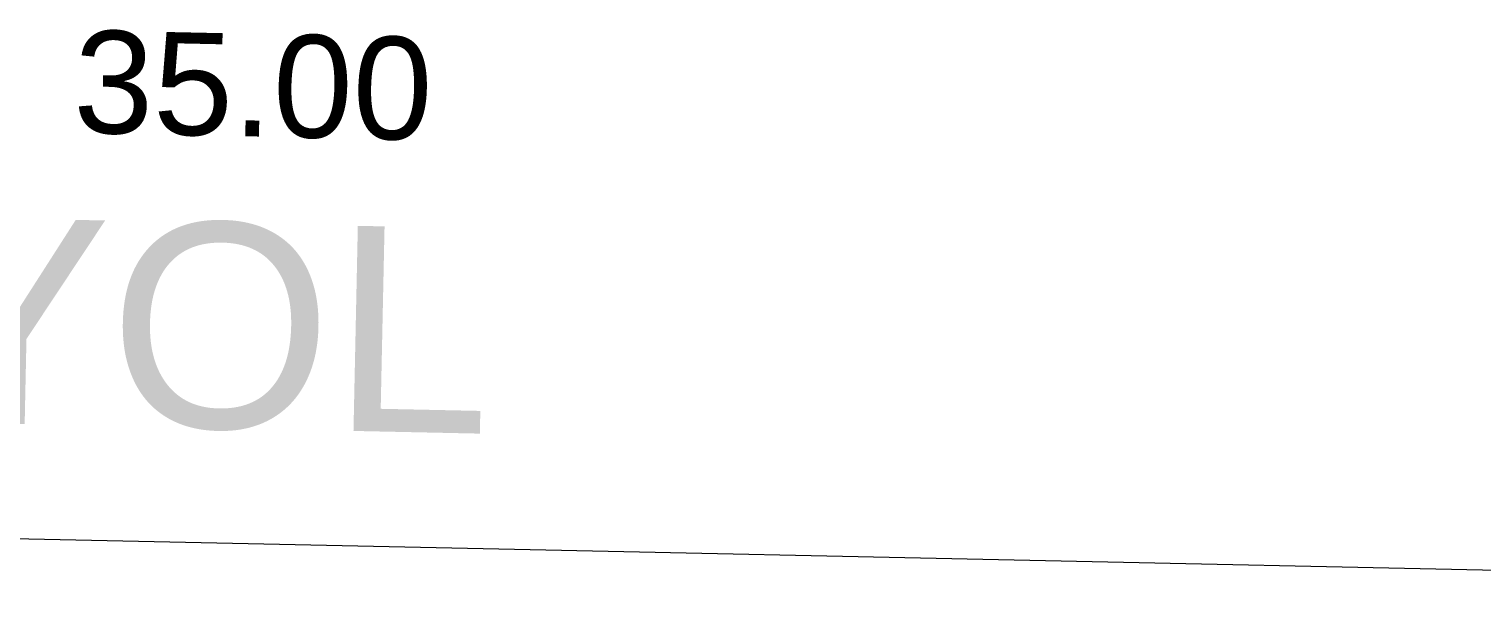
# Model space of a CAD drawing. Header units: centimetres. Extents: x 63871 to 181827, y -95930 to 42199.
# Drawn here: x 172114 to 174663, y 16114 to 17130 of the extents above; entities that cross this region are included whole.
import ezdxf

# ---------------------------------------------------------------- set-up
doc = ezdxf.new("R2010")
doc.units = ezdxf.units.CM
for name, color, linetype, lineweight in [('03_PARSEL_ALN_YENI', 40, 'Continuous', 0), ('OLUK', 222, 'Continuous', 15), ('ROL_CEPHE', 1, 'Continuous', 0)]:
    doc.layers.add(name, color=color, linetype=linetype, lineweight=lineweight)
doc.styles.get("Standard").update_dxf_attribs({"font": 'Arial.ttf'})

# ---------------------------------------------------------------- blocks, each defined once
blk = doc.blocks.new('VAZİYET PLANI')
at = {"layer": '03_PARSEL_ALN_YENI'}
for p, q in [((-9985.7, 1392.5), (-4986.7, 1286.5)), ((-4986.7, 1286.5), (-115.8, 1183.6))]:
    blk.add_line(p, q, dxfattribs=at)
at = {"layer": '03_PARSEL_ALN_YENI', "lineweight": 0}
for p, q in [((-9985.7, 1392.5), (-4986.7, 1286.5)), ((-4986.7, 1286.5), (-115.8, 1183.6))]:
    blk.add_line(p, q, dxfattribs=at)
at = {"layer": 'ROL_CEPHE', "lineweight": 0}
for s, height, p in [('35.00', 180, (-5761.3, 2017.7)), ('YOL', 360, (-6036.5, 1510.4))]:
    blk.add_text(s, height=height, rotation=358.7887, dxfattribs=at).set_placement(p)

msp = doc.modelspace()

# ---------------------------------------------------------------- block references
at = {"layer": 'OLUK'}
msp.add_blockref('VAZİYET PLANI', (177951.9, 14930.1), dxfattribs=at)

doc.saveas('drawing.dxf')
